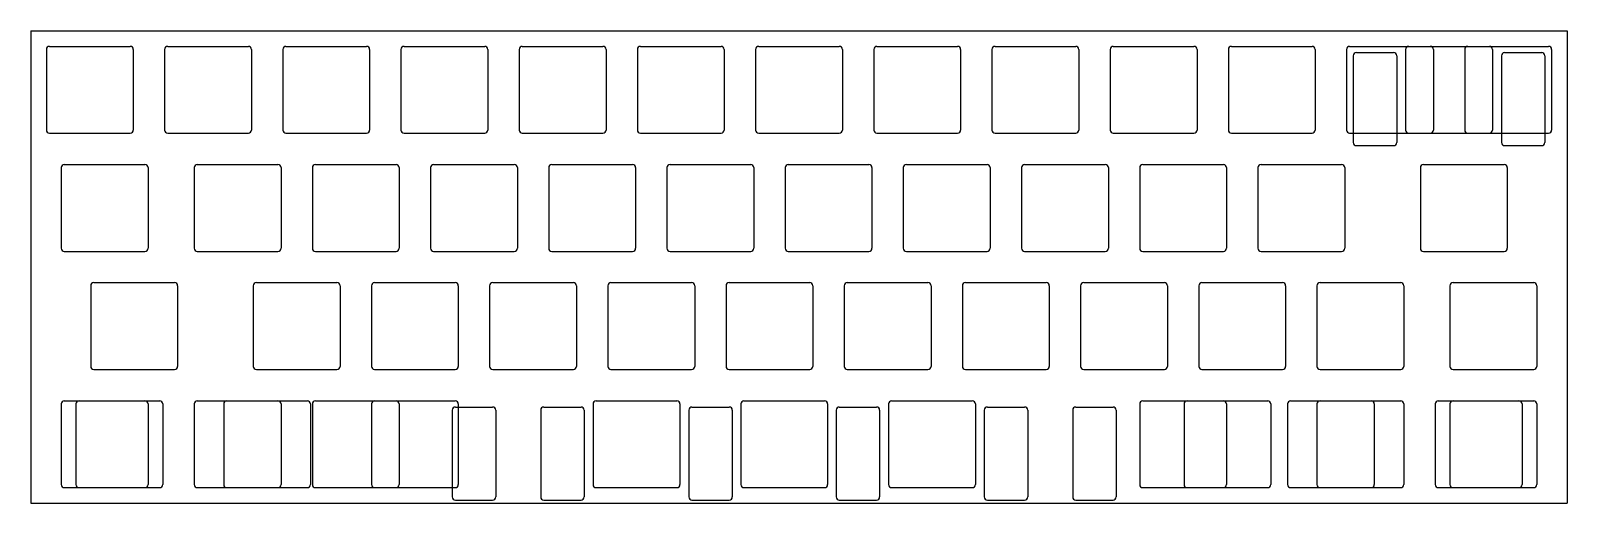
# Model space of a CAD drawing. Header units: millimetres. Extents: x 0 to 248, y -76 to 0.
import ezdxf

# ---------------------------------------------------------------- set-up
doc = ezdxf.new("R2010")
doc.units = ezdxf.units.MM

msp = doc.modelspace()

# ---------------------------------------------------------------- linework, layer by layer
for p, q in [((0, 0), (247.65, 0)), ((0, 0), (0, -76.2)), ((247.65, 0), (247.65, -76.2)), ((2.525, -3.025), (2.525, -16.025)), ((3.025, -2.525), (16.025, -2.525)), ((16.525, -3.025), (16.525, -16.025)), ((21.575, -3.025), (21.575, -16.025)), ((22.075, -2.525), (35.075, -2.525)), ((35.575, -3.025), (35.575, -16.025)), ((40.625, -3.025), (40.625, -16.025)), ((41.125, -2.525), (54.125, -2.525)), ((54.625, -3.025), (54.625, -16.025)), ((59.675, -3.025), (59.675, -16.025)), ((60.175, -2.525), (73.175, -2.525)), ((73.675, -3.025), (73.675, -16.025)), ((78.725, -3.025), (78.725, -16.025)), ((79.225, -2.525), (92.225, -2.525)), ((92.725, -3.025), (92.725, -16.025)), ((97.775, -3.025), (97.775, -16.025)), ((98.275, -2.525), (111.275, -2.525)), ((111.775, -3.025), (111.775, -16.025)), ((116.825, -3.025), (116.825, -16.025)), ((117.325, -2.525), (130.325, -2.525)), ((130.825, -3.025), (130.825, -16.025)), ((135.875, -3.025), (135.875, -16.025)), ((136.375, -2.525), (149.375, -2.525)), ((149.875, -3.025), (149.875, -16.025)), ((154.925, -3.025), (154.925, -16.025)), ((155.425, -2.525), (168.425, -2.525)), ((168.925, -3.025), (168.925, -16.025)), ((173.975, -3.025), (173.975, -16.025)), ((174.475, -2.525), (187.475, -2.525)), ((187.975, -3.025), (187.975, -16.025)), ((193.025, -3.025), (193.025, -16.025)), ((193.525, -2.525), (206.525, -2.525)), ((207.025, -3.025), (207.025, -16.025)), ((212.075, -3.025), (212.075, -16.025)), ((212.575, -2.525), (225.575, -2.525)), ((213.162, -4.025), (213.162, -18.025)), ((213.662, -3.525), (219.662, -3.525)), ((220.162, -4.025), (220.162, -18.025)), ((221.6, -3.025), (221.6, -16.025)), ((222.1, -2.525), (235.1, -2.525)), ((226.075, -3.025), (226.075, -16.025)), ((231.125, -3.025), (231.125, -16.025)), ((231.625, -2.525), (244.625, -2.525)), ((235.6, -3.025), (235.6, -16.025)), ((237.038, -4.025), (237.038, -18.025)), ((237.538, -3.525), (243.538, -3.525)), ((244.038, -4.025), (244.038, -18.025)), ((245.125, -3.025), (245.125, -16.025)), ((3.025, -16.525), (16.025, -16.525)), ((22.075, -16.525), (35.075, -16.525)), ((41.125, -16.525), (54.125, -16.525)), ((60.175, -16.525), (73.175, -16.525)), ((79.225, -16.525), (92.225, -16.525)), ((98.275, -16.525), (111.275, -16.525)), ((117.325, -16.525), (130.325, -16.525)), ((136.375, -16.525), (149.375, -16.525)), ((155.425, -16.525), (168.425, -16.525)), ((174.475, -16.525), (187.475, -16.525)), ((193.525, -16.525), (206.525, -16.525)), ((212.575, -16.525), (225.575, -16.525)), ((222.1, -16.525), (235.1, -16.525)), ((231.625, -16.525), (244.625, -16.525)), ((213.662, -18.525), (219.662, -18.525)), ((237.538, -18.525), (243.538, -18.525)), ((4.90625, -22.075), (4.90625, -35.075)), ((5.40625, -21.575), (18.40625, -21.575)), ((18.90625, -22.075), (18.90625, -35.075)), ((26.3375, -22.075), (26.3375, -35.075)), ((26.8375, -21.575), (39.8375, -21.575)), ((40.3375, -22.075), (40.3375, -35.075)), ((45.3875, -22.075), (45.3875, -35.075)), ((45.8875, -21.575), (58.8875, -21.575)), ((59.3875, -22.075), (59.3875, -35.075)), ((64.4375, -22.075), (64.4375, -35.075)), ((64.9375, -21.575), (77.9375, -21.575)), ((78.4375, -22.075), (78.4375, -35.075)), ((83.4875, -22.075), (83.4875, -35.075)), ((83.9875, -21.575), (96.9875, -21.575)), ((97.4875, -22.075), (97.4875, -35.075)), ((102.5375, -22.075), (102.5375, -35.075)), ((103.0375, -21.575), (116.0375, -21.575)), ((116.5375, -22.075), (116.5375, -35.075)), ((121.5875, -22.075), (121.5875, -35.075)), ((122.0875, -21.575), (135.0875, -21.575)), ((135.5875, -22.075), (135.5875, -35.075)), ((140.6375, -22.075), (140.6375, -35.075)), ((141.1375, -21.575), (154.1375, -21.575)), ((154.6375, -22.075), (154.6375, -35.075)), ((159.6875, -22.075), (159.6875, -35.075)), ((160.1875, -21.575), (173.1875, -21.575)), ((173.6875, -22.075), (173.6875, -35.075)), ((178.7375, -22.075), (178.7375, -35.075)), ((179.2375, -21.575), (192.2375, -21.575)), ((192.7375, -22.075), (192.7375, -35.075)), ((197.7875, -22.075), (197.7875, -35.075)), ((198.2875, -21.575), (211.2875, -21.575)), ((211.7875, -22.075), (211.7875, -35.075)), ((223.98125, -22.075), (223.98125, -35.075)), ((224.48125, -21.575), (237.48125, -21.575)), ((237.98125, -22.075), (237.98125, -35.075)), ((5.40625, -35.575), (18.40625, -35.575)), ((26.8375, -35.575), (39.8375, -35.575)), ((45.8875, -35.575), (58.8875, -35.575)), ((64.9375, -35.575), (77.9375, -35.575)), ((83.9875, -35.575), (96.9875, -35.575)), ((103.0375, -35.575), (116.0375, -35.575)), ((122.0875, -35.575), (135.0875, -35.575)), ((141.1375, -35.575), (154.1375, -35.575)), ((160.1875, -35.575), (173.1875, -35.575)), ((179.2375, -35.575), (192.2375, -35.575)), ((198.2875, -35.575), (211.2875, -35.575)), ((224.48125, -35.575), (237.48125, -35.575)), ((9.66875, -41.125), (9.66875, -54.125)), ((10.16875, -40.625), (23.16875, -40.625)), ((23.66875, -41.125), (23.66875, -54.125)), ((35.8625, -41.125), (35.8625, -54.125)), ((36.3625, -40.625), (49.3625, -40.625)), ((49.8625, -41.125), (49.8625, -54.125)), ((54.9125, -41.125), (54.9125, -54.125)), ((55.4125, -40.625), (68.4125, -40.625)), ((68.9125, -41.125), (68.9125, -54.125)), ((73.9625, -41.125), (73.9625, -54.125)), ((74.4625, -40.625), (87.4625, -40.625)), ((87.9625, -41.125), (87.9625, -54.125)), ((93.0125, -41.125), (93.0125, -54.125)), ((93.5125, -40.625), (106.5125, -40.625)), ((107.0125, -41.125), (107.0125, -54.125)), ((112.0625, -41.125), (112.0625, -54.125)), ((112.5625, -40.625), (125.5625, -40.625)), ((126.0625, -41.125), (126.0625, -54.125)), ((131.1125, -41.125), (131.1125, -54.125)), ((131.6125, -40.625), (144.6125, -40.625)), ((145.1125, -41.125), (145.1125, -54.125)), ((150.1625, -41.125), (150.1625, -54.125)), ((150.6625, -40.625), (163.6625, -40.625)), ((164.1625, -41.125), (164.1625, -54.125)), ((169.2125, -41.125), (169.2125, -54.125)), ((169.7125, -40.625), (182.7125, -40.625)), ((183.2125, -41.125), (183.2125, -54.125)), ((188.2625, -41.125), (188.2625, -54.125)), ((188.7625, -40.625), (201.7625, -40.625)), ((202.2625, -41.125), (202.2625, -54.125)), ((207.3125, -41.125), (207.3125, -54.125)), ((207.8125, -40.625), (220.8125, -40.625)), ((221.3125, -41.125), (221.3125, -54.125)), ((228.74375, -41.125), (228.74375, -54.125)), ((229.24375, -40.625), (242.24375, -40.625)), ((242.74375, -41.125), (242.74375, -54.125)), ((10.16875, -54.625), (23.16875, -54.625)), ((36.3625, -54.625), (49.3625, -54.625)), ((55.4125, -54.625), (68.4125, -54.625)), ((74.4625, -54.625), (87.4625, -54.625)), ((93.5125, -54.625), (106.5125, -54.625)), ((112.5625, -54.625), (125.5625, -54.625)), ((131.6125, -54.625), (144.6125, -54.625)), ((150.6625, -54.625), (163.6625, -54.625)), ((169.7125, -54.625), (182.7125, -54.625)), ((188.7625, -54.625), (201.7625, -54.625)), ((207.8125, -54.625), (220.8125, -54.625)), ((229.24375, -54.625), (242.24375, -54.625)), ((4.90625, -60.175), (4.90625, -73.175)), ((5.40625, -59.675), (18.40625, -59.675)), ((7.2875, -60.175), (7.2875, -73.175)), ((7.7875, -59.675), (20.7875, -59.675)), ((18.90625, -60.175), (18.90625, -73.175)), ((21.2875, -60.175), (21.2875, -73.175)), ((26.3375, -60.175), (26.3375, -73.175)), ((26.8375, -59.675), (39.8375, -59.675)), ((31.1, -60.175), (31.1, -73.175)), ((31.6, -59.675), (44.6, -59.675)), ((40.3375, -60.175), (40.3375, -73.175)), ((45.1, -60.175), (45.1, -73.175)), ((45.3875, -60.175), (45.3875, -73.175)), ((45.8875, -59.675), (58.8875, -59.675)), ((54.9125, -60.175), (54.9125, -73.175)), ((55.4125, -59.675), (68.4125, -59.675)), ((59.3875, -60.175), (59.3875, -73.175)), ((67.94375, -61.175), (67.94375, -75.175)), ((68.44375, -60.675), (74.44375, -60.675)), ((68.9125, -60.175), (68.9125, -73.175)), ((74.94375, -61.175), (74.94375, -75.175)), ((82.19325, -61.175), (82.19325, -75.175)), ((82.69325, -60.675), (88.69325, -60.675)), ((89.19325, -61.175), (89.19325, -75.175)), ((90.63125, -60.175), (90.63125, -73.175)), ((91.13125, -59.675), (104.13125, -59.675)), ((104.63125, -60.175), (104.63125, -73.175)), ((106.06925, -61.175), (106.06925, -75.175)), ((106.56925, -60.675), (112.56925, -60.675)), ((113.06925, -61.175), (113.06925, -75.175)), ((114.44375, -60.175), (114.44375, -73.175)), ((114.94375, -59.675), (127.94375, -59.675)), ((128.44375, -60.175), (128.44375, -73.175)), ((129.81825, -61.175), (129.81825, -75.175)), ((130.31825, -60.675), (136.31825, -60.675)), ((136.81825, -61.175), (136.81825, -75.175)), ((138.25625, -60.175), (138.25625, -73.175)), ((138.75625, -59.675), (151.75625, -59.675)), ((152.25625, -60.175), (152.25625, -73.175)), ((153.69425, -61.175), (153.69425, -75.175)), ((154.19425, -60.675), (160.19425, -60.675)), ((160.69425, -61.175), (160.69425, -75.175)), ((167.94375, -61.175), (167.94375, -75.175)), ((168.44375, -60.675), (174.44375, -60.675)), ((174.94375, -61.175), (174.94375, -75.175)), ((178.7375, -60.175), (178.7375, -73.175)), ((179.2375, -59.675), (192.2375, -59.675)), ((185.88125, -60.175), (185.88125, -73.175)), ((186.38125, -59.675), (199.38125, -59.675)), ((192.7375, -60.175), (192.7375, -73.175)), ((199.88125, -60.175), (199.88125, -73.175)), ((202.55, -60.175), (202.55, -73.175)), ((203.05, -59.675), (216.05, -59.675)), ((207.3125, -60.175), (207.3125, -73.175)), ((207.8125, -59.675), (220.8125, -59.675)), ((216.55, -60.175), (216.55, -73.175)), ((221.3125, -60.175), (221.3125, -73.175)), ((226.3625, -60.175), (226.3625, -73.175)), ((226.8625, -59.675), (239.8625, -59.675)), ((228.74375, -60.175), (228.74375, -73.175)), ((229.24375, -59.675), (242.24375, -59.675)), ((240.3625, -60.175), (240.3625, -73.175)), ((242.74375, -60.175), (242.74375, -73.175)), ((5.40625, -73.675), (18.40625, -73.675)), ((7.7875, -73.675), (20.7875, -73.675)), ((26.8375, -73.675), (39.8375, -73.675)), ((31.6, -73.675), (44.6, -73.675)), ((45.8875, -73.675), (58.8875, -73.675)), ((55.4125, -73.675), (68.4125, -73.675)), ((91.13125, -73.675), (104.13125, -73.675)), ((114.94375, -73.675), (127.94375, -73.675)), ((138.75625, -73.675), (151.75625, -73.675)), ((179.2375, -73.675), (192.2375, -73.675)), ((186.38125, -73.675), (199.38125, -73.675)), ((203.05, -73.675), (216.05, -73.675)), ((207.8125, -73.675), (220.8125, -73.675)), ((226.8625, -73.675), (239.8625, -73.675)), ((229.24375, -73.675), (242.24375, -73.675)), ((0, -76.2), (247.65, -76.2)), ((68.44375, -75.675), (74.44375, -75.675)), ((82.69325, -75.675), (88.69325, -75.675)), ((106.56925, -75.675), (112.56925, -75.675)), ((130.31825, -75.675), (136.31825, -75.675)), ((154.19425, -75.675), (160.19425, -75.675)), ((168.44375, -75.675), (174.44375, -75.675))]:
    msp.add_line(p, q)
for centre, start, end in [((3.025, -3.025), 90, 180), ((16.025, -3.025), 0, 90), ((22.075, -3.025), 90, 180), ((35.075, -3.025), 0, 90), ((41.125, -3.025), 90, 180), ((54.125, -3.025), 0, 90), ((60.175, -3.025), 90, 180), ((73.175, -3.025), 0, 90), ((79.225, -3.025), 90, 180), ((92.225, -3.025), 0, 90), ((98.275, -3.025), 90, 180), ((111.275, -3.025), 0, 90), ((117.325, -3.025), 90, 180), ((130.325, -3.025), 0, 90), ((136.375, -3.025), 90, 180), ((149.375, -3.025), 0, 90), ((155.425, -3.025), 90, 180), ((168.425, -3.025), 0, 90), ((174.475, -3.025), 90, 180), ((187.475, -3.025), 0, 90), ((193.525, -3.025), 90, 180), ((206.525, -3.025), 0, 90), ((212.575, -3.025), 90, 180), ((213.662, -4.025), 90, 180), ((219.662, -4.025), 0, 90), ((222.1, -3.025), 90, 180), ((225.575, -3.025), 0, 90), ((231.625, -3.025), 90, 180), ((235.1, -3.025), 0, 90), ((237.538, -4.025), 90, 180), ((243.538, -4.025), 0, 90), ((244.625, -3.025), 0, 90), ((3.025, -16.025), 180, 270), ((16.025, -16.025), 270, 360), ((22.075, -16.025), 180, 270), ((35.075, -16.025), 270, 360), ((41.125, -16.025), 180, 270), ((54.125, -16.025), 270, 360), ((60.175, -16.025), 180, 270), ((73.175, -16.025), 270, 360), ((79.225, -16.025), 180, 270), ((92.225, -16.025), 270, 360), ((98.275, -16.025), 180, 270), ((111.275, -16.025), 270, 360), ((117.325, -16.025), 180, 270), ((130.325, -16.025), 270, 360), ((136.375, -16.025), 180, 270), ((149.375, -16.025), 270, 360), ((155.425, -16.025), 180, 270), ((168.425, -16.025), 270, 360), ((174.475, -16.025), 180, 270), ((187.475, -16.025), 270, 360), ((193.525, -16.025), 180, 270), ((206.525, -16.025), 270, 360), ((212.575, -16.025), 180, 270), ((222.1, -16.025), 180, 270), ((225.575, -16.025), 270, 360), ((231.625, -16.025), 180, 270), ((235.1, -16.025), 270, 360), ((244.625, -16.025), 270, 360), ((213.662, -18.025), 180, 270), ((219.662, -18.025), 270, 360), ((237.538, -18.025), 180, 270), ((243.538, -18.025), 270, 360), ((5.40625, -22.075), 90, 180), ((18.40625, -22.075), 0, 90), ((26.8375, -22.075), 90, 180), ((39.8375, -22.075), 0, 90), ((45.8875, -22.075), 90, 180), ((58.8875, -22.075), 0, 90), ((64.9375, -22.075), 90, 180), ((77.9375, -22.075), 0, 90), ((83.9875, -22.075), 90, 180), ((96.9875, -22.075), 0, 90), ((103.0375, -22.075), 90, 180), ((116.0375, -22.075), 0, 90), ((122.0875, -22.075), 90, 180), ((135.0875, -22.075), 0, 90), ((141.1375, -22.075), 90, 180), ((154.1375, -22.075), 0, 90), ((160.1875, -22.075), 90, 180), ((173.1875, -22.075), 0, 90), ((179.2375, -22.075), 90, 180), ((192.2375, -22.075), 0, 90), ((198.2875, -22.075), 90, 180), ((211.2875, -22.075), 0, 90), ((224.48125, -22.075), 90, 180), ((237.48125, -22.075), 0, 90), ((5.40625, -35.075), 180, 270), ((18.40625, -35.075), 270, 360), ((26.8375, -35.075), 180, 270), ((39.8375, -35.075), 270, 360), ((45.8875, -35.075), 180, 270), ((58.8875, -35.075), 270, 360), ((64.9375, -35.075), 180, 270), ((77.9375, -35.075), 270, 360), ((83.9875, -35.075), 180, 270), ((96.9875, -35.075), 270, 360), ((103.0375, -35.075), 180, 270), ((116.0375, -35.075), 270, 360), ((122.0875, -35.075), 180, 270), ((135.0875, -35.075), 270, 360), ((141.1375, -35.075), 180, 270), ((154.1375, -35.075), 270, 360), ((160.1875, -35.075), 180, 270), ((173.1875, -35.075), 270, 360), ((179.2375, -35.075), 180, 270), ((192.2375, -35.075), 270, 360), ((198.2875, -35.075), 180, 270), ((211.2875, -35.075), 270, 360), ((224.48125, -35.075), 180, 270), ((237.48125, -35.075), 270, 360), ((10.16875, -41.125), 90, 180), ((23.16875, -41.125), 0, 90), ((36.3625, -41.125), 90, 180), ((49.3625, -41.125), 0, 90), ((55.4125, -41.125), 90, 180), ((68.4125, -41.125), 0, 90), ((74.4625, -41.125), 90, 180), ((87.4625, -41.125), 0, 90), ((93.5125, -41.125), 90, 180), ((106.5125, -41.125), 0, 90), ((112.5625, -41.125), 90, 180), ((125.5625, -41.125), 0, 90), ((131.6125, -41.125), 90, 180), ((144.6125, -41.125), 0, 90), ((150.6625, -41.125), 90, 180), ((163.6625, -41.125), 0, 90), ((169.7125, -41.125), 90, 180), ((182.7125, -41.125), 0, 90), ((188.7625, -41.125), 90, 180), ((201.7625, -41.125), 0, 90), ((207.8125, -41.125), 90, 180), ((220.8125, -41.125), 0, 90), ((229.24375, -41.125), 90, 180), ((242.24375, -41.125), 0, 90), ((10.16875, -54.125), 180, 270), ((23.16875, -54.125), 270, 360), ((36.3625, -54.125), 180, 270), ((49.3625, -54.125), 270, 360), ((55.4125, -54.125), 180, 270), ((68.4125, -54.125), 270, 360), ((74.4625, -54.125), 180, 270), ((87.4625, -54.125), 270, 360), ((93.5125, -54.125), 180, 270), ((106.5125, -54.125), 270, 360), ((112.5625, -54.125), 180, 270), ((125.5625, -54.125), 270, 360), ((131.6125, -54.125), 180, 270), ((144.6125, -54.125), 270, 360), ((150.6625, -54.125), 180, 270), ((163.6625, -54.125), 270, 360), ((169.7125, -54.125), 180, 270), ((182.7125, -54.125), 270, 360), ((188.7625, -54.125), 180, 270), ((201.7625, -54.125), 270, 360), ((207.8125, -54.125), 180, 270), ((220.8125, -54.125), 270, 360), ((229.24375, -54.125), 180, 270), ((242.24375, -54.125), 270, 360), ((5.40625, -60.175), 90, 180), ((7.7875, -60.175), 90, 180), ((18.40625, -60.175), 0, 90), ((20.7875, -60.175), 0, 90), ((26.8375, -60.175), 90, 180), ((31.6, -60.175), 90, 180), ((39.8375, -60.175), 0, 90), ((44.6, -60.175), 0, 90), ((45.8875, -60.175), 90, 180), ((55.4125, -60.175), 90, 180), ((58.8875, -60.175), 0, 90), ((68.44375, -61.175), 90, 180), ((68.4125, -60.175), 0, 90), ((74.44375, -61.175), 0, 90), ((82.69325, -61.175), 90, 180), ((88.69325, -61.175), 0, 90), ((91.13125, -60.175), 90, 180), ((104.13125, -60.175), 0, 90), ((106.56925, -61.175), 90, 180), ((112.56925, -61.175), 0, 90), ((114.94375, -60.175), 90, 180), ((127.94375, -60.175), 0, 90), ((130.31825, -61.175), 90, 180), ((136.31825, -61.175), 0, 90), ((138.75625, -60.175), 90, 180), ((151.75625, -60.175), 0, 90), ((154.19425, -61.175), 90, 180), ((160.19425, -61.175), 0, 90), ((168.44375, -61.175), 90, 180), ((174.44375, -61.175), 0, 90), ((179.2375, -60.175), 90, 180), ((186.38125, -60.175), 90, 180), ((192.2375, -60.175), 0, 90), ((199.38125, -60.175), 0, 90), ((203.05, -60.175), 90, 180), ((207.8125, -60.175), 90, 180), ((216.05, -60.175), 0, 90), ((220.8125, -60.175), 0, 90), ((226.8625, -60.175), 90, 180), ((229.24375, -60.175), 90, 180), ((239.8625, -60.175), 0, 90), ((242.24375, -60.175), 0, 90), ((5.40625, -73.175), 180, 270), ((7.7875, -73.175), 180, 270), ((18.40625, -73.175), 270, 360), ((20.7875, -73.175), 270, 360), ((26.8375, -73.175), 180, 270), ((31.6, -73.175), 180, 270), ((39.8375, -73.175), 270, 360), ((44.6, -73.175), 270, 360), ((45.8875, -73.175), 180, 270), ((55.4125, -73.175), 180, 270), ((58.8875, -73.175), 270, 360), ((68.4125, -73.175), 270, 360), ((91.13125, -73.175), 180, 270), ((104.13125, -73.175), 270, 360), ((114.94375, -73.175), 180, 270), ((127.94375, -73.175), 270, 360), ((138.75625, -73.175), 180, 270), ((151.75625, -73.175), 270, 360), ((179.2375, -73.175), 180, 270), ((186.38125, -73.175), 180, 270), ((192.2375, -73.175), 270, 360), ((199.38125, -73.175), 270, 360), ((203.05, -73.175), 180, 270), ((207.8125, -73.175), 180, 270), ((216.05, -73.175), 270, 360), ((220.8125, -73.175), 270, 360), ((226.8625, -73.175), 180, 270), ((229.24375, -73.175), 180, 270), ((239.8625, -73.175), 270, 360), ((242.24375, -73.175), 270, 360), ((68.44375, -75.175), 180, 270), ((74.44375, -75.175), 270, 360), ((82.69325, -75.175), 180, 270), ((88.69325, -75.175), 270, 360), ((106.56925, -75.175), 180, 270), ((112.56925, -75.175), 270, 360), ((130.31825, -75.175), 180, 270), ((136.31825, -75.175), 270, 360), ((154.19425, -75.175), 180, 270), ((160.19425, -75.175), 270, 360), ((168.44375, -75.175), 180, 270), ((174.44375, -75.175), 270, 360)]:
    msp.add_arc(centre, 0.5, start, end)

doc.saveas('drawing.dxf')
